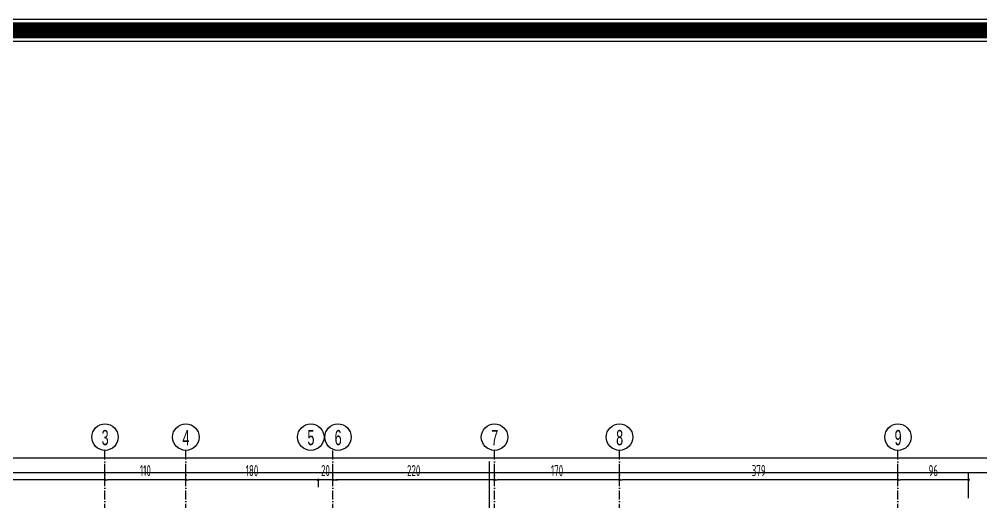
# Model space of a CAD drawing. Extents: x 41749 to 92598, y -24291 to 29432.
# Drawn here: x 49971 to 51279, y -22048 to -21391 of the extents above; entities that cross this region are included whole.
import ezdxf

# ---------------------------------------------------------------- set-up
doc = ezdxf.new("R2010")
doc.units = 0
doc.header["$MEASUREMENT"] = 0
doc.header["$PDMODE"] = 3
doc.linetypes.add('ACAD_ISO10W100', pattern=[18, 12, -3, 0, -3])
doc.layers.get('0').update_dxf_attribs({"linetype": 'CONTINUOUS'})
doc.layers.get('Defpoints').update_dxf_attribs({"linetype": 'CONTINUOUS'})
for name, color, linetype in [('ADAKENARI', 7, 'CONTINUOUS'), ('AKS', 10, 'CONTINUOUS'), ('MERBAS', 231, 'CONTINUOUS'), ('OLCU', 3, 'CONTINUOUS'), ('TEFRIS', 12, 'CONTINUOUS'), ('YAZI', 7, 'CONTINUOUS')]:
    doc.layers.add(name, color=color, linetype=linetype)
doc.styles.add('OLCU', font='isocpeur.ttf', dxfattribs={"width": 0.59})
doc.dimstyles.new('OLCU3', dxfattribs={"dimscale": 0.5, "dimtxt": 30, "dimasz": 7, "dimexe": 20, "dimexo": 0, "dimgap": 10, "dimtad": 1, "dimdec": 4, "dimrnd": 0.5, "dimdsep": 46, "dimtxsty": 'OLCU', "dimblk1": 'DOT', "dimblk2": 'DOT', "dimsah": 1, "dimcen": 0.09, "dimclrt": 4, "dimadec": 0, "dimazin": 0, "dimtfac": 1, "dimtdec": 4, "dimtix": 1, "dimtmove": 2, "dimatfit": 3, "dimfxl": 0, "dimtolj": 1, "dimtzin": 0, "dimarcsym": 0})

# ---------------------------------------------------------------- blocks, each defined once
blk = doc.blocks.new('DOT')
at = {"color": 0, "linetype": 'ByBlock'}
blk.add_line((-0.5, 0), (-1, 0), dxfattribs=at)
at = {"color": 0, "linetype": 'ByBlock', "const_width": 0.5}
blk.add_lwpolyline([(-0.25, 0, 1), (0.25, 0, 1)], format="xyb", close=True, dxfattribs=at)
blk = doc.blocks.new('*D2339')
at = {"layer": 'Defpoints', "color": 0, "transparency": 16777216}
for p in [(51166.2, -22017.7), (51166.2, -22017.7), (51262.3, -22334.6)]:
    blk.add_point(p, dxfattribs=at)
at = {"layer": 'OLCU', "color": 0, "lineweight": -2, "transparency": 16777216}
for p, q in [((51166.2, -22017.7), (51166.2, -22007.7)), ((51262.3, -22042.7), (51262.3, -22007.7)), ((51258.8, -22017.7), (51169.7, -22017.7))]:
    blk.add_line(p, q, dxfattribs=at)
at = {"layer": 'OLCU', "color": 0, "lineweight": -2, "transparency": 16777216, "xscale": 3.5, "yscale": 3.5, "zscale": 3.5, "rotation": 180}
blk.add_blockref('DOT', (51166.2, -22017.7), dxfattribs=at)
at = {"layer": 'OLCU', "color": 0, "lineweight": -2, "transparency": 16777216, "xscale": 3.5, "yscale": 3.5, "zscale": 3.5}
blk.add_blockref('DOT', (51262.3, -22017.7), dxfattribs=at)
at = {"layer": 'OLCU', "color": 4, "transparency": 16777216, "insert": (51214.2, -22005.2), "char_height": 15, "attachment_point": 5, "style": 'OLCU'}
blk.add_mtext('\\A1;96', dxfattribs=at)
blk = doc.blocks.new('*D2340')
at = {"layer": 'Defpoints', "color": 0, "transparency": 16777216}
for p in [(50787.3, -22017.7), (50787.3, -22017.7), (51166.2, -22017.7)]:
    blk.add_point(p, dxfattribs=at)
at = {"layer": 'OLCU', "color": 0, "lineweight": -2, "transparency": 16777216}
for p, q in [((50787.3, -22017.7), (50787.3, -22007.7)), ((51166.2, -22017.7), (51166.2, -22007.7)), ((51162.7, -22017.7), (50790.8, -22017.7))]:
    blk.add_line(p, q, dxfattribs=at)
at = {"layer": 'OLCU', "color": 0, "lineweight": -2, "transparency": 16777216, "xscale": 3.5, "yscale": 3.5, "zscale": 3.5, "rotation": 180}
blk.add_blockref('DOT', (50787.3, -22017.7), dxfattribs=at)
at = {"layer": 'OLCU', "color": 0, "lineweight": -2, "transparency": 16777216, "xscale": 3.5, "yscale": 3.5, "zscale": 3.5}
blk.add_blockref('DOT', (51166.2, -22017.7), dxfattribs=at)
at = {"layer": 'OLCU', "color": 4, "transparency": 16777216, "insert": (50976.7, -22005.2), "char_height": 15, "attachment_point": 5, "style": 'OLCU'}
blk.add_mtext('\\A1;379', dxfattribs=at)
blk = doc.blocks.new('*D2341')
at = {"layer": 'Defpoints', "color": 0, "transparency": 16777216}
for p in [(50617.3, -22017.7), (50617.3, -22017.7), (50787.3, -22017.7)]:
    blk.add_point(p, dxfattribs=at)
at = {"layer": 'OLCU', "color": 0, "lineweight": -2, "transparency": 16777216}
for p, q in [((50617.3, -22017.7), (50617.3, -22007.7)), ((50787.3, -22017.7), (50787.3, -22007.7)), ((50783.8, -22017.7), (50620.8, -22017.7))]:
    blk.add_line(p, q, dxfattribs=at)
at = {"layer": 'OLCU', "color": 0, "lineweight": -2, "transparency": 16777216, "xscale": 3.5, "yscale": 3.5, "zscale": 3.5, "rotation": 180}
blk.add_blockref('DOT', (50617.3, -22017.7), dxfattribs=at)
at = {"layer": 'OLCU', "color": 0, "lineweight": -2, "transparency": 16777216, "xscale": 3.5, "yscale": 3.5, "zscale": 3.5}
blk.add_blockref('DOT', (50787.3, -22017.7), dxfattribs=at)
at = {"layer": 'OLCU', "color": 4, "transparency": 16777216, "insert": (50702.3, -22005.2), "char_height": 15, "attachment_point": 5, "style": 'OLCU'}
blk.add_mtext('\\A1;170', dxfattribs=at)
blk = doc.blocks.new('*D2342')
at = {"layer": 'Defpoints', "color": 0, "transparency": 16777216}
for p in [(50397.3, -22017.7), (50397.3, -22017.7), (50617.3, -22017.7)]:
    blk.add_point(p, dxfattribs=at)
at = {"layer": 'OLCU', "color": 0, "lineweight": -2, "transparency": 16777216}
for p, q in [((50397.3, -22017.7), (50397.3, -22007.7)), ((50617.3, -22017.7), (50617.3, -22007.7)), ((50613.8, -22017.7), (50400.8, -22017.7))]:
    blk.add_line(p, q, dxfattribs=at)
at = {"layer": 'OLCU', "color": 0, "lineweight": -2, "transparency": 16777216, "xscale": 3.5, "yscale": 3.5, "zscale": 3.5, "rotation": 180}
blk.add_blockref('DOT', (50397.3, -22017.7), dxfattribs=at)
at = {"layer": 'OLCU', "color": 0, "lineweight": -2, "transparency": 16777216, "xscale": 3.5, "yscale": 3.5, "zscale": 3.5}
blk.add_blockref('DOT', (50617.3, -22017.7), dxfattribs=at)
at = {"layer": 'OLCU', "color": 4, "transparency": 16777216, "insert": (50507.3, -22005.2), "char_height": 15, "attachment_point": 5, "style": 'OLCU'}
blk.add_mtext('\\A1;220', dxfattribs=at)
blk = doc.blocks.new('*D2343')
at = {"layer": 'Defpoints', "color": 0, "transparency": 16777216}
for p in [(50377.3, -22017.7), (50377.3, -22017.7), (50397.3, -22017.7)]:
    blk.add_point(p, dxfattribs=at)
at = {"layer": 'OLCU', "color": 0, "lineweight": -2, "transparency": 16777216}
for p, q in [((50397.3, -22017.7), (50397.3, -22007.7)), ((50373.8, -22017.7), (50370.3, -22017.7)), ((50377.3, -22017.7), (50377.3, -22027.7)), ((50397.3, -22017.7), (50377.3, -22017.7)), ((50400.8, -22017.7), (50404.3, -22017.7))]:
    blk.add_line(p, q, dxfattribs=at)
at = {"layer": 'OLCU', "color": 0, "lineweight": -2, "transparency": 16777216, "xscale": 3.5, "yscale": 3.5, "zscale": 3.5}
blk.add_blockref('DOT', (50377.3, -22017.7), dxfattribs=at)
at = {"layer": 'OLCU', "color": 0, "lineweight": -2, "transparency": 16777216, "xscale": 3.5, "yscale": 3.5, "zscale": 3.5, "rotation": 180}
blk.add_blockref('DOT', (50397.3, -22017.7), dxfattribs=at)
at = {"layer": 'OLCU', "color": 4, "transparency": 16777216, "insert": (50387.3, -22005.2), "char_height": 15, "attachment_point": 5, "style": 'OLCU'}
blk.add_mtext('\\A1;20', dxfattribs=at)
blk = doc.blocks.new('*D2344')
at = {"layer": 'Defpoints', "color": 0, "transparency": 16777216}
for p in [(50197.3, -22017.7), (50197.3, -22017.7), (50377.3, -22017.7)]:
    blk.add_point(p, dxfattribs=at)
at = {"layer": 'OLCU', "color": 0, "lineweight": -2, "transparency": 16777216}
for p, q in [((50197.3, -22017.7), (50197.3, -22007.7)), ((50373.8, -22017.7), (50200.8, -22017.7)), ((50377.3, -22017.7), (50377.3, -22027.7))]:
    blk.add_line(p, q, dxfattribs=at)
at = {"layer": 'OLCU', "color": 0, "lineweight": -2, "transparency": 16777216, "xscale": 3.5, "yscale": 3.5, "zscale": 3.5, "rotation": 180}
blk.add_blockref('DOT', (50197.3, -22017.7), dxfattribs=at)
at = {"layer": 'OLCU', "color": 0, "lineweight": -2, "transparency": 16777216, "xscale": 3.5, "yscale": 3.5, "zscale": 3.5}
blk.add_blockref('DOT', (50377.3, -22017.7), dxfattribs=at)
at = {"layer": 'OLCU', "color": 4, "transparency": 16777216, "insert": (50287.3, -22005.2), "char_height": 15, "attachment_point": 5, "style": 'OLCU'}
blk.add_mtext('\\A1;180', dxfattribs=at)
blk = doc.blocks.new('*D2345')
at = {"layer": 'Defpoints', "color": 0, "transparency": 16777216}
for p in [(50087.3, -22017.7), (50087.3, -22017.7), (50197.3, -22017.7)]:
    blk.add_point(p, dxfattribs=at)
at = {"layer": 'OLCU', "color": 0, "lineweight": -2, "transparency": 16777216}
for p, q in [((50087.3, -22017.7), (50087.3, -22007.7)), ((50197.3, -22017.7), (50197.3, -22007.7)), ((50193.8, -22017.7), (50090.8, -22017.7))]:
    blk.add_line(p, q, dxfattribs=at)
at = {"layer": 'OLCU', "color": 0, "lineweight": -2, "transparency": 16777216, "xscale": 3.5, "yscale": 3.5, "zscale": 3.5, "rotation": 180}
blk.add_blockref('DOT', (50087.3, -22017.7), dxfattribs=at)
at = {"layer": 'OLCU', "color": 0, "lineweight": -2, "transparency": 16777216, "xscale": 3.5, "yscale": 3.5, "zscale": 3.5}
blk.add_blockref('DOT', (50197.3, -22017.7), dxfattribs=at)
at = {"layer": 'OLCU', "color": 4, "transparency": 16777216, "insert": (50142.3, -22005.2), "char_height": 15, "attachment_point": 5, "style": 'OLCU'}
blk.add_mtext('\\A1;110', dxfattribs=at)
blk = doc.blocks.new('*D2346')
at = {"layer": 'Defpoints', "color": 0, "transparency": 16777216}
for p in [(49662.3, -22017.7), (49662.3, -22017.7), (50087.3, -22017.7)]:
    blk.add_point(p, dxfattribs=at)
at = {"layer": 'OLCU', "color": 0, "lineweight": -2, "transparency": 16777216}
for p, q in [((49662.3, -22017.7), (49662.3, -22007.7)), ((50087.3, -22017.7), (50087.3, -22007.7)), ((50083.8, -22017.7), (49665.8, -22017.7))]:
    blk.add_line(p, q, dxfattribs=at)
at = {"layer": 'OLCU', "color": 0, "lineweight": -2, "transparency": 16777216, "xscale": 3.5, "yscale": 3.5, "zscale": 3.5, "rotation": 180}
blk.add_blockref('DOT', (49662.3, -22017.7), dxfattribs=at)
at = {"layer": 'OLCU', "color": 0, "lineweight": -2, "transparency": 16777216, "xscale": 3.5, "yscale": 3.5, "zscale": 3.5}
blk.add_blockref('DOT', (50087.3, -22017.7), dxfattribs=at)
at = {"layer": 'OLCU', "color": 4, "transparency": 16777216, "insert": (49874.8, -22005.2), "char_height": 15, "attachment_point": 5, "style": 'OLCU'}
blk.add_mtext('\\A1;425', dxfattribs=at)

msp = doc.modelspace()

# ---------------------------------------------------------------- linework, layer by layer
at = {"layer": 'ADAKENARI'}
msp.add_line((50610.31654, -22292.95522), (50610.31654, -21992.95522), dxfattribs=at)
at = {"layer": 'AKS', "linetype": 'ACAD_ISO10W100'}
for p, q in [((50087.31654, -23981.06183), (50087.31654, -21977.67894)), ((50197.31654, -23981.06183), (50197.31654, -21977.67894)), ((50397.31654, -23981.06183), (50397.31654, -21977.67894)), ((50617.31654, -23981.06183), (50617.31654, -21977.67894)), ((50787.31654, -23981.06183), (50787.31654, -21977.67894)), ((51166.16801, -23981.06183), (51166.16801, -21977.67894))]:
    msp.add_line(p, q, dxfattribs=at)
at = {"layer": 'MERBAS'}
for points in [[(45632.04216, -24290.68394), (45632.04216, -21390.68394), (70862.32763, -21390.68394), (70862.32763, -24290.68394)], [(45637.04216, -24285.68394), (45637.04216, -21395.68394), (70857.32763, -21395.68394), (70857.32763, -24285.68394)], [(45657.04216, -24265.68394), (45657.04216, -21415.68394), (70837.32763, -21415.68394), (70837.32763, -24265.68394)], [(45662.04216, -24260.68394), (45662.04216, -21420.68394), (70832.32763, -21420.68394), (70832.32763, -24260.68394)]]:
    msp.add_lwpolyline(points, close=True, dxfattribs=at)
at = {"layer": 'MERBAS', "const_width": 20}
msp.add_lwpolyline([(45647.04216, -24275.68394), (45647.04216, -21405.68394), (70847.32763, -21405.68394), (70847.32763, -24275.68394)], close=True, dxfattribs=at)
at = {"layer": 'TEFRIS'}
for p, q in [((48772.7954, -21987.67895), (51840.48156, -21987.67895)), ((48792.7954, -22007.67895), (51842.80141, -22007.67895))]:
    msp.add_line(p, q, dxfattribs=at)
at = {"layer": 'YAZI'}
for centre in [(50087.31654, -21959.67894), (50197.31654, -21959.67894), (50367.31654, -21959.67894), (50404.31654, -21959.67894), (50617.31654, -21959.67894), (50787.31654, -21959.67894), (51166.16801, -21959.67894)]:
    msp.add_circle(centre, 18, dxfattribs=at)

# ---------------------------------------------------------------- texts
at = {"layer": 'YAZI', "char_height": 20.736, "width": 360.8188416, "attachment_point": 5, "style": 'OLCU'}
for s, insert in [('{\\fArial|b0|i0|c162|p34;3}', (50087.49534, -21960.43795)), ('{\\fArial|b0|i0|c162|p34;4}', (50197.49534, -21960.43795)), ('{\\fArial|b0|i0|c162|p34;5}', (50367.49534, -21960.43795)), ('{\\fArial|b0|i0|c162|p34;6}', (50404.49534, -21960.43795)), ('{\\fArial|b0|i0|c162|p34;7}', (50617.49534, -21960.43795)), ('{\\fArial|b0|i0|c162|p34;8}', (50787.49534, -21960.43795)), ('{\\fArial|b0|i0|c162|p34;9}', (51166.34682, -21960.43795))]:
    msp.add_mtext(s, dxfattribs=dict(at, insert=insert))

# ---------------------------------------------------------------- dimensions: what is measured, and where the dimension line sits
at = {"layer": 'OLCU'}
for base, p1, p2, picture, middle in [((49662.31654, -22017.67894), (50087.31654, -22017.67894), (49662.31654, -22017.67894), '*D2346', (49874.81654, -22005.17894)), ((50087.31654, -22017.67894), (50197.31654, -22017.67894), (50087.31654, -22017.67894), '*D2345', (50142.31654, -22005.17894)), ((50197.31654, -22017.67894), (50377.31654, -22017.67894), (50197.31654, -22017.67894), '*D2344', (50287.31654, -22005.17894)), ((50377.31654, -22017.67894), (50397.31654, -22017.67894), (50377.31654, -22017.67894), '*D2343', (50387.31654, -22005.17894)), ((50397.31654, -22017.67894), (50617.31654, -22017.67894), (50397.31654, -22017.67894), '*D2342', (50507.31654, -22005.17894)), ((50617.31654, -22017.67894), (50787.31654, -22017.67894), (50617.31654, -22017.67894), '*D2341', (50702.31654, -22005.17894)), ((50787.31654, -22017.67894), (51166.16801, -22017.67894), (50787.31654, -22017.67894), '*D2340', (50976.74228, -22005.17894)), ((51166.16801, -22017.67894), (51262.31654, -22334.58606), (51166.16801, -22017.67894), '*D2339', (51214.24228, -22005.17894))]:
    dim = msp.add_linear_dim(base=base, p1=p1, p2=p2, dimstyle='OLCU3', dxfattribs=at)
    dim.commit()
    dim.dimension.update_dxf_attribs({"geometry": picture, "text_midpoint": middle})

doc.saveas('drawing.dxf')
